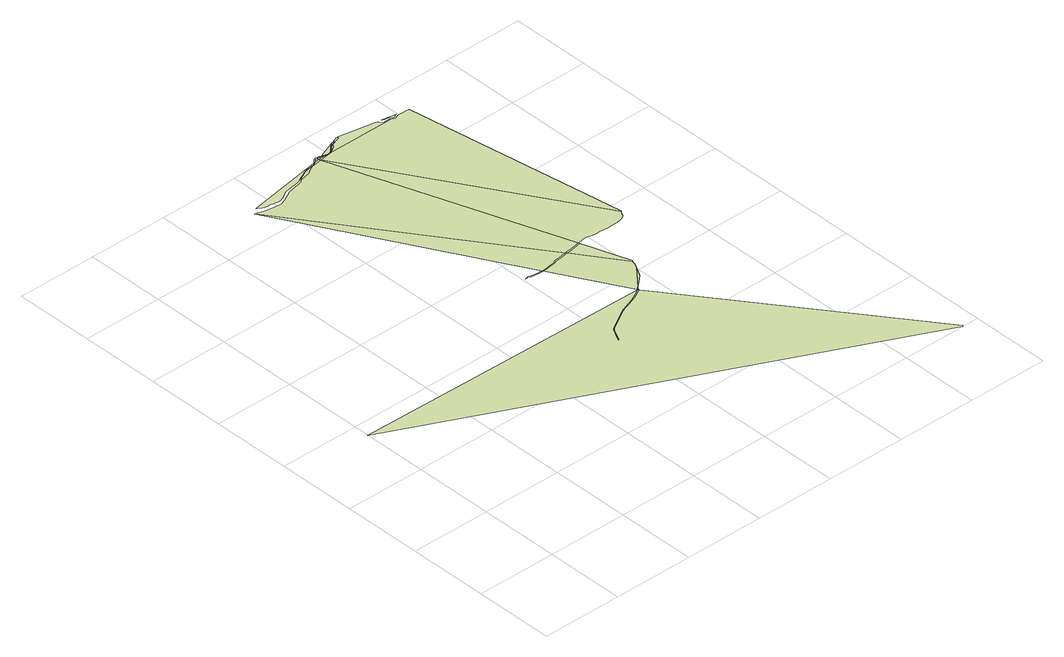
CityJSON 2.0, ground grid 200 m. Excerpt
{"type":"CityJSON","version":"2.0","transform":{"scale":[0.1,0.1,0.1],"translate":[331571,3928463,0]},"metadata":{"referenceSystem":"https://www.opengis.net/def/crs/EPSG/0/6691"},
"CityObjects":{
"landuse1":{"type":"LandUse","attributes":{"class":"203","LandUseDetailAttribute.orgLandUse":"10400","LandUseDetailAttribute.prefecture":"14","LandUseDetailAttribute.city":"14150","LandUseDetailAttribute.note":"都道府県","LandUseDetailAttribute.surveyYear":2015},"geometry":[{"type":"MultiSurface","lod":"1","boundaries":[[[0,1,2,3,4,5,6,7,8,9,10,11,12,13,14,15,16,17,18,19,20,21,22,23,24,25,26,27,28,29,30,31,32,33,34,35,36,37]]]}]},
"landuse2":{"type":"LandUse","attributes":{"class":"204","LandUseDetailAttribute.orgLandUse":"10500","LandUseDetailAttribute.prefecture":"14","LandUseDetailAttribute.city":"14150","LandUseDetailAttribute.note":"都道府県","LandUseDetailAttribute.surveyYear":2015},"geometry":[{"type":"MultiSurface","lod":"1","boundaries":[[[37,36,35,34,33,32,31,30,29,28,27,26,25,24,23,22,21,20,19,18,17,16,15,14,13,12,11,10,9,8,7,6,5,4,3,38]]]}]},
"landuse3":{"type":"LandUse","attributes":{"class":"203","LandUseDetailAttribute.orgLandUse":"10400","LandUseDetailAttribute.prefecture":"14","LandUseDetailAttribute.city":"14150","LandUseDetailAttribute.note":"都道府県","LandUseDetailAttribute.surveyYear":2015},"geometry":[{"type":"MultiSurface","lod":"1","boundaries":[[[39,40,41,42,43,44,45,46,47]]]}]},
"landuse4":{"type":"LandUse","attributes":{"class":"204","LandUseDetailAttribute.orgLandUse":"10500","LandUseDetailAttribute.prefecture":"14","LandUseDetailAttribute.city":"14150","LandUseDetailAttribute.note":"都道府県","LandUseDetailAttribute.surveyYear":2015},"geometry":[{"type":"MultiSurface","lod":"1","boundaries":[[[48,49,50,51,52,53,54,55,56,57,58,59,60,40]]]}]},
"landuse5":{"type":"LandUse","attributes":{"class":"203","LandUseDetailAttribute.orgLandUse":"10400","LandUseDetailAttribute.prefecture":"14","LandUseDetailAttribute.city":"14150","LandUseDetailAttribute.note":"都道府県","LandUseDetailAttribute.surveyYear":2015},"geometry":[{"type":"MultiSurface","lod":"1","boundaries":[[[61,62,63,64,65,66,67,68,69,70,71,72,73,74,75,76,77,78,79,80,81,82,83,84,85,86,87,88,89,90,91,92,93,94,95,96,97,98,99,100,101,102,103,104,105,106,107]]]}]},
"landuse6":{"type":"LandUse","attributes":{"class":"203","LandUseDetailAttribute.orgLandUse":"10400","LandUseDetailAttribute.prefecture":"14","LandUseDetailAttribute.city":"14150","LandUseDetailAttribute.note":"都道府県","LandUseDetailAttribute.surveyYear":2015},"geometry":[{"type":"MultiSurface","lod":"1","boundaries":[[[108,109,110,111,112,113,114,115,116,117,118,119,120,121,122,123,124,125,126,127,128,129,130,131,132,47,46,133,134,135,136]]]}]},
"landuse7":{"type":"LandUse","attributes":{"class":"204","LandUseDetailAttribute.orgLandUse":"10500","LandUseDetailAttribute.prefecture":"14","LandUseDetailAttribute.city":"14150","LandUseDetailAttribute.note":"都道府県","LandUseDetailAttribute.surveyYear":2015},"geometry":[{"type":"MultiSurface","lod":"1","boundaries":[[[46,45,44,43,42,41,40,60,137,138,139,140,141,142,143]]]}]},
"landuse8":{"type":"LandUse","attributes":{"class":"204","LandUseDetailAttribute.orgLandUse":"10500","LandUseDetailAttribute.prefecture":"14","LandUseDetailAttribute.city":"14150","LandUseDetailAttribute.note":"都道府県","LandUseDetailAttribute.surveyYear":2015},"geometry":[{"type":"MultiSurface","lod":"1","boundaries":[[[144,37,38]]]}]},
"landuse9":{"type":"LandUse","attributes":{"class":"204","LandUseDetailAttribute.orgLandUse":"10500","LandUseDetailAttribute.prefecture":"14","LandUseDetailAttribute.city":"14150","LandUseDetailAttribute.note":"都道府県","LandUseDetailAttribute.surveyYear":2015},"geometry":[{"type":"MultiSurface","lod":"1","boundaries":[[[145,144,38]]]}]},
"landuse10":{"type":"LandUse","attributes":{"class":"204","LandUseDetailAttribute.orgLandUse":"10500","LandUseDetailAttribute.prefecture":"14","LandUseDetailAttribute.city":"14150","LandUseDetailAttribute.note":"都道府県","LandUseDetailAttribute.surveyYear":2015},"geometry":[{"type":"MultiSurface","lod":"1","boundaries":[[[38,3,146]]]}]},
"landuse11":{"type":"LandUse","attributes":{"class":"204","LandUseDetailAttribute.orgLandUse":"10500","LandUseDetailAttribute.prefecture":"14","LandUseDetailAttribute.city":"14150","LandUseDetailAttribute.note":"都道府県","LandUseDetailAttribute.surveyYear":2015},"geometry":[{"type":"MultiSurface","lod":"1","boundaries":[[[38,146,147]]]}]},
"landuse12":{"type":"LandUse","attributes":{"class":"204","LandUseDetailAttribute.orgLandUse":"10500","LandUseDetailAttribute.prefecture":"14","LandUseDetailAttribute.city":"14150","LandUseDetailAttribute.note":"都道府県","LandUseDetailAttribute.surveyYear":2015},"geometry":[{"type":"MultiSurface","lod":"1","boundaries":[[[38,147,148]]]}]},
"landuse13":{"type":"LandUse","attributes":{"class":"204","LandUseDetailAttribute.orgLandUse":"10500","LandUseDetailAttribute.prefecture":"14","LandUseDetailAttribute.city":"14150","LandUseDetailAttribute.note":"都道府県","LandUseDetailAttribute.surveyYear":2015},"geometry":[{"type":"MultiSurface","lod":"1","boundaries":[[[149,150,145,38]]]}]},
"landuse14":{"type":"LandUse","attributes":{"class":"203","LandUseDetailAttribute.orgLandUse":"10400","LandUseDetailAttribute.prefecture":"14","LandUseDetailAttribute.city":"14150","LandUseDetailAttribute.note":"都道府県","LandUseDetailAttribute.surveyYear":2015},"geometry":[{"type":"MultiSurface","lod":"1","boundaries":[[[143,142,141,140,139,138,137,60,145,150,149,151,152,153,154,155]]]}]},
"landuse15":{"type":"LandUse","attributes":{"class":"203","LandUseDetailAttribute.orgLandUse":"10400","LandUseDetailAttribute.prefecture":"14","LandUseDetailAttribute.city":"14150","LandUseDetailAttribute.note":"都道府県","LandUseDetailAttribute.surveyYear":2015},"geometry":[{"type":"MultiSurface","lod":"1","boundaries":[[[156,157,158,159,160,161,162,163,164,165,166,167,168,169,170,116,115,114,113,112,111,110,109,108]]]}]},
"landuse16":{"type":"LandUse","attributes":{"class":"203","LandUseDetailAttribute.orgLandUse":"10400","LandUseDetailAttribute.prefecture":"14","LandUseDetailAttribute.city":"14150","LandUseDetailAttribute.note":"都道府県","LandUseDetailAttribute.surveyYear":2015},"geometry":[{"type":"MultiSurface","lod":"1","boundaries":[[[171,172,173,174,175,176,177,151,149]]]}]},
"landuse17":{"type":"LandUse","attributes":{"class":"204","LandUseDetailAttribute.orgLandUse":"10500","LandUseDetailAttribute.prefecture":"14","LandUseDetailAttribute.city":"14150","LandUseDetailAttribute.note":"都道府県","LandUseDetailAttribute.surveyYear":2015},"geometry":[{"type":"MultiSurface","lod":"1","boundaries":[[[178,179,180,181,182,183,184,185,106,157,186,187,188,189,190,191,192,193]]]}]},
"landuse18":{"type":"LandUse","attributes":{"class":"203","LandUseDetailAttribute.orgLandUse":"10400","LandUseDetailAttribute.prefecture":"14","LandUseDetailAttribute.city":"14150","LandUseDetailAttribute.note":"都道府県","LandUseDetailAttribute.surveyYear":2015},"geometry":[{"type":"MultiSurface","lod":"1","boundaries":[[[192,191,190,189,188,187,186,157,156]]]}]},
"landuse19":{"type":"LandUse","attributes":{"class":"203","LandUseDetailAttribute.orgLandUse":"10400","LandUseDetailAttribute.prefecture":"14","LandUseDetailAttribute.city":"14150","LandUseDetailAttribute.note":"都道府県","LandUseDetailAttribute.surveyYear":2015},"geometry":[{"type":"MultiSurface","lod":"1","boundaries":[[[156,108,194]]]}]},
"landuse20":{"type":"LandUse","attributes":{"class":"204","LandUseDetailAttribute.orgLandUse":"10500","LandUseDetailAttribute.prefecture":"14","LandUseDetailAttribute.city":"14150","LandUseDetailAttribute.note":"都道府県","LandUseDetailAttribute.surveyYear":2015},"geometry":[{"type":"MultiSurface","lod":"1","boundaries":[[[136,135,134,133,46,143,195,196,197]]]}]},
"landuse21":{"type":"LandUse","attributes":{"class":"203","LandUseDetailAttribute.orgLandUse":"10400","LandUseDetailAttribute.prefecture":"14","LandUseDetailAttribute.city":"14150","LandUseDetailAttribute.note":"都道府県","LandUseDetailAttribute.surveyYear":2015},"geometry":[{"type":"MultiSurface","lod":"1","boundaries":[[[198,199,200,192,156,201]]]}]},
"landuse22":{"type":"LandUse","attributes":{"class":"203","LandUseDetailAttribute.orgLandUse":"10400","LandUseDetailAttribute.prefecture":"14","LandUseDetailAttribute.city":"14150","LandUseDetailAttribute.note":"都道府県","LandUseDetailAttribute.surveyYear":2015},"geometry":[{"type":"MultiSurface","lod":"1","boundaries":[[[197,196,195,143,155,202,203]]]}]},
"landuse23":{"type":"LandUse","attributes":{"class":"204","LandUseDetailAttribute.orgLandUse":"10500","LandUseDetailAttribute.prefecture":"14","LandUseDetailAttribute.city":"14150","LandUseDetailAttribute.note":"都道府県","LandUseDetailAttribute.surveyYear":2015},"geometry":[{"type":"MultiSurface","lod":"1","boundaries":[[[204,205,193,192,200,199,198,201,206]]]}]},
"landuse24":{"type":"LandUse","attributes":{"class":"203","LandUseDetailAttribute.orgLandUse":"10400","LandUseDetailAttribute.prefecture":"14","LandUseDetailAttribute.city":"14150","LandUseDetailAttribute.note":"都道府県","LandUseDetailAttribute.surveyYear":2015},"geometry":[{"type":"MultiSurface","lod":"1","boundaries":[[[207,156,194,208,209]]]}]},
"landuse25":{"type":"LandUse","attributes":{"class":"203","LandUseDetailAttribute.orgLandUse":"10400","LandUseDetailAttribute.prefecture":"14","LandUseDetailAttribute.city":"14150","LandUseDetailAttribute.note":"都道府県","LandUseDetailAttribute.surveyYear":2015},"geometry":[{"type":"MultiSurface","lod":"1","boundaries":[[[210,211,212,213,201,156,207]]]}]},
"landuse26":{"type":"LandUse","attributes":{"class":"204","LandUseDetailAttribute.orgLandUse":"10500","LandUseDetailAttribute.prefecture":"14","LandUseDetailAttribute.city":"14150","LandUseDetailAttribute.note":"都道府県","LandUseDetailAttribute.surveyYear":2015},"geometry":[{"type":"MultiSurface","lod":"1","boundaries":[[[214,215,216,217,207,209]]]}]},
"landuse27":{"type":"LandUse","attributes":{"class":"203","LandUseDetailAttribute.orgLandUse":"10400","LandUseDetailAttribute.prefecture":"14","LandUseDetailAttribute.city":"14150","LandUseDetailAttribute.note":"都道府県","LandUseDetailAttribute.surveyYear":2015},"geometry":[{"type":"MultiSurface","lod":"1","boundaries":[[[218,219,220,221,222,223,224,225,226,227,228,229,230,231,232,233,234,235,236,237,238,206]]]}]},
"landuse28":{"type":"LandUse","attributes":{"class":"204","LandUseDetailAttribute.orgLandUse":"10500","LandUseDetailAttribute.prefecture":"14","LandUseDetailAttribute.city":"14150","LandUseDetailAttribute.note":"都道府県","LandUseDetailAttribute.surveyYear":2015},"geometry":[{"type":"MultiSurface","lod":"1","boundaries":[[[239,240,241,242,243,244,245,246,247,248,249,250,251,238,237,236,235,234,233,232,231,230,229,228,227,226,225,224,223,222,221,220,219,218,206,201,213,212,211,210,207,217,252,253,254,255,256,257]]]}]},
"landuse29":{"type":"LandUse","attributes":{"class":"203","LandUseDetailAttribute.orgLandUse":"10400","LandUseDetailAttribute.prefecture":"14","LandUseDetailAttribute.city":"14150","LandUseDetailAttribute.note":"都道府県","LandUseDetailAttribute.surveyYear":2015},"geometry":[{"type":"MultiSurface","lod":"1","boundaries":[[[258,251,250,249,248,247,246,245,244,243,242,241,240,239,257,259,260,261,262,263,264,265,266]]]}]},
"landuse30":{"type":"LandUse","attributes":{"class":"203","LandUseDetailAttribute.orgLandUse":"10400","LandUseDetailAttribute.prefecture":"14","LandUseDetailAttribute.city":"14150","LandUseDetailAttribute.note":"都道府県","LandUseDetailAttribute.surveyYear":2015},"geometry":[{"type":"MultiSurface","lod":"1","boundaries":[[[194,108,136,267,268,269,270,271,272,273,274,275,276,277,278,279,280,281,282,283,284]]]}]},
"landuse31":{"type":"LandUse","attributes":{"class":"203","LandUseDetailAttribute.orgLandUse":"10400","LandUseDetailAttribute.prefecture":"14","LandUseDetailAttribute.city":"14150","LandUseDetailAttribute.note":"都道府県","LandUseDetailAttribute.surveyYear":2015},"geometry":[{"type":"MultiSurface","lod":"1","boundaries":[[[285,286,287,288,289,290,291,292,293,294,295,217,216,215,214,209,208,194,284,296,297,298]]]}]},
"landuse32":{"type":"LandUse","attributes":{"class":"203","LandUseDetailAttribute.orgLandUse":"10400","LandUseDetailAttribute.prefecture":"14","LandUseDetailAttribute.city":"14150","LandUseDetailAttribute.note":"都道府県","LandUseDetailAttribute.surveyYear":2015},"geometry":[{"type":"MultiSurface","lod":"1","boundaries":[[[266,265,264,263,262,261,260,259,257,256,255,254,253,252,217,295,299,300,301,302,303,304,305,306,307,308,309,310]]]}]},
"landuse33":{"type":"LandUse","attributes":{"class":"203","LandUseDetailAttribute.orgLandUse":"10400","LandUseDetailAttribute.prefecture":"14","LandUseDetailAttribute.city":"14150","LandUseDetailAttribute.note":"都道府県","LandUseDetailAttribute.surveyYear":2015},"geometry":[{"type":"MultiSurface","lod":"1","boundaries":[[[311,312,313,314,315,316,317,318,319,320,321,322,323,324,325,326,327,328,329,330]]]}]}
},
"vertices":[
[5,5601,0],[11605,7,0],[11617,24,0],[7540,5481,0],[7480,5439,0],[7356,5375,0],[7279,5336,0],[7110,5275,0],[7050,5253,0],[7050,5254,0],[6870,5189,0],[6831,5175,0],[6787,5154,0],[6278,4852,0],[6242,4826,0],[6212,4783,0],[6166,4689,0],[6161,4681,0],[6118,4600,0],[6065,4485,0],[6045,4472,0],[6042,4495,0],[6096,4611,0],[6139,4693,0],[6167,4742,0],[6190,4795,0],[6222,4841,0],[6264,4873,0],[6774,5176,0],[6822,5201,0],[6847,5213,0],[6861,5217,0],[7054,5288,0],[7110,5309,0],[7273,5372,0],[7341,5408,0],[7454,5468,0],[7495,5498,0],
[7528,5497,0],
[3475,12808,0],[6515,7325,0],[6587,7327,0],[6731,7352,0],[6867,7371,0],[6946,7404,0],[7106,7430,0],[7284,7459,0],[3492,12804,0],
[6449,7322,0],[6347,7332,0],[6198,7358,0],[6177,7362,0],[6147,7365,0],[6073,7355,0],[6136,7351,0],[6172,7342,0],[6197,7335,0],[6276,7318,0],[6400,7298,0],[6506,7304,0],[6526,7305,0],
[3651,12920,0],[3734,12858,0],[3767,12840,0],[3782,12833,0],[3785,12832,0],[3808,12828,0],[3851,12825,0],[3915,12820,0],[3946,12818,0],[3970,12815,0],[3992,12812,0],[3998,12809,0],[4026,12801,0],[4076,12787,0],[4097,12784,0],[4117,12783,0],[4152,12784,0],[4169,12784,0],[4190,12787,0],[4212,12792,0],[4242,12801,0],[4272,12815,0],[4277,12818,0],[4327,12851,0],[4409,12901,0],[4462,12925,0],[4486,12933,0],[4579,12955,0],[4677,12970,0],[4746,12980,0],[4747,12980,0],[4780,12985,0],[4851,12998,0],[4861,13000,0],[4900,13009,0],[4933,13025,0],[4950,13035,0],[5001,13068,0],[5121,13123,0],[5200,13162,0],[5314,13198,0],[5394,13213,0],[5518,13230,0],[5541,13239,0],[5555,13248,0],[5567,13259,0],[3637,12931,0],
[5744,13232,0],[5734,13230,0],[5605,13222,0],[5478,13196,0],[5379,13150,0],[5307,13099,0],[5256,13064,0],[5172,13050,0],[4969,12997,0],[4962,12990,0],[4944,12975,0],[4930,12964,0],[4896,12952,0],[4839,12938,0],[4761,12922,0],[4655,12903,0],[4524,12870,0],[4415,12811,0],[4250,12731,0],[4127,12688,0],[3956,12690,0],[3836,12721,0],[3750,12731,0],[3676,12747,0],[3586,12782,0],[7316,7464,0],[7455,7480,0],[7561,7493,0],[7707,7522,0],
[6623,7309,0],[6739,7333,0],[6848,7339,0],[6933,7365,0],[6941,7370,0],[7146,7400,0],[7311,7420,0],
[7515,5512,0],
[7519,5515,0],
[7541,5482,0],
[7542,5482,0],
[7543,5483,0],
[7585,5566,0],[7564,5548,0],
[8036,6108,0],[8053,6139,0],[8082,6205,0],[8097,6263,0],[8107,6298,0],
[5726,13286,0],[5604,13265,0],[5596,13258,0],[5578,13242,0],[5567,13232,0],[5550,13221,0],[5523,13210,0],[5418,13196,0],[5397,13193,0],[5319,13179,0],[5207,13143,0],[5130,13105,0],[5037,13062,0],[5007,13037,0],[5002,13032,0],
[7722,5686,0],[7874,5828,0],[7900,5861,0],[7906,5868,0],[7968,5986,0],[7988,6024,0],[8008,6061,0],
[5741,13362,0],[5719,13362,0],[5695,13362,0],[5684,13362,0],[5676,13360,0],[5669,13357,0],[5656,13346,0],[5583,13272,0],[5669,13331,0],[5680,13340,0],[5682,13341,0],[5686,13342,0],[5695,13342,0],[5719,13342,0],[5737,13342,0],[5742,13362,0],
[5757,13235,0],
[7326,7421,0],[7538,7454,0],[7718,7488,0],
[5812,13330,0],[5770,13338,0],[5739,13342,0],[5825,13325,0],
[8107,6299,0],[8121,6318,0],
[5817,13349,0],[5773,13358,0],[5852,13336,0],
[5970,13287,0],[5914,13267,0],[5977,13286,0],
[5964,13288,0],[5925,13295,0],[5921,13296,0],[5865,13310,0],
[5992,13285,0],[6011,13285,0],[6020,13285,0],[6033,13287,0],
[5870,13329,0],[5929,13314,0],[5963,13308,0],[5967,13307,0],[5993,13305,0],[6011,13305,0],[6018,13305,0],[6030,13307,0],[6045,13311,0],[6058,13315,0],[6075,13323,0],[6091,13333,0],[6110,13348,0],[6113,13350,0],[6137,13377,0],[6161,13406,0],[6177,13421,0],[6202,13441,0],[6230,13464,0],[6270,13496,0],[6283,13505,0],
[6124,13333,0],[6152,13364,0],[6157,13370,0],[6176,13393,0],[6190,13406,0],[6214,13425,0],[6243,13448,0],[6256,13459,0],[6270,13470,0],[6300,13485,0],[6334,13507,0],[6339,13511,0],[6384,13545,0],[6034,13288,0],[6051,13292,0],[6065,13297,0],[6085,13306,0],[6102,13316,0],[6109,13322,0],
[6507,13594,0],[6112,13323,0],[6187,13356,0],[6252,13415,0],[6294,13466,0],[6349,13488,0],[6426,13516,0],[6521,13554,0],[6547,13587,0],
[7725,7526,0],[7864,7550,0],[7983,7552,0],[8072,7525,0],[8161,7502,0],[8237,7509,0],[8307,7517,0],[8520,7495,0],[8632,7502,0],[8786,7498,0],[8892,7523,0],[8952,7537,0],[8958,7539,0],[9029,7588,0],[9050,7625,0],[9085,7689,0],[9098,7711,0],[9103,7716,0],
[8219,13297,0],[8123,13297,0],[8096,13291,0],[8076,13293,0],[8066,13297,0],[7963,13296,0],[7934,13285,0],[7885,13262,0],[7859,13257,0],[7825,13267,0],[7799,13295,0],[9120,7732,0],[9123,7732,0],[8279,13284,0],
[7795,13299,0],[7779,13311,0],[7754,13317,0],[7735,13319,0],[7713,13320,0],[7684,13318,0],[7612,13319,0],[7591,13323,0],[7574,13332,0],[7544,13363,0],[7505,13408,0],[7467,13433,0],
[7611,13409,0],[7637,13394,0],[7674,13382,0],[7693,13381,0],[7699,13380,0],[7763,13373,0],[7786,13363,0],[7804,13349,0],[7818,13330,0],[7818,13329,0],[7838,13303,0],[7851,13299,0],[7868,13301,0],[7880,13306,0],[7886,13308,0],[7902,13321,0],[7926,13336,0],[7930,13338,0],[7964,13348,0],[7969,13349,0]
]}
